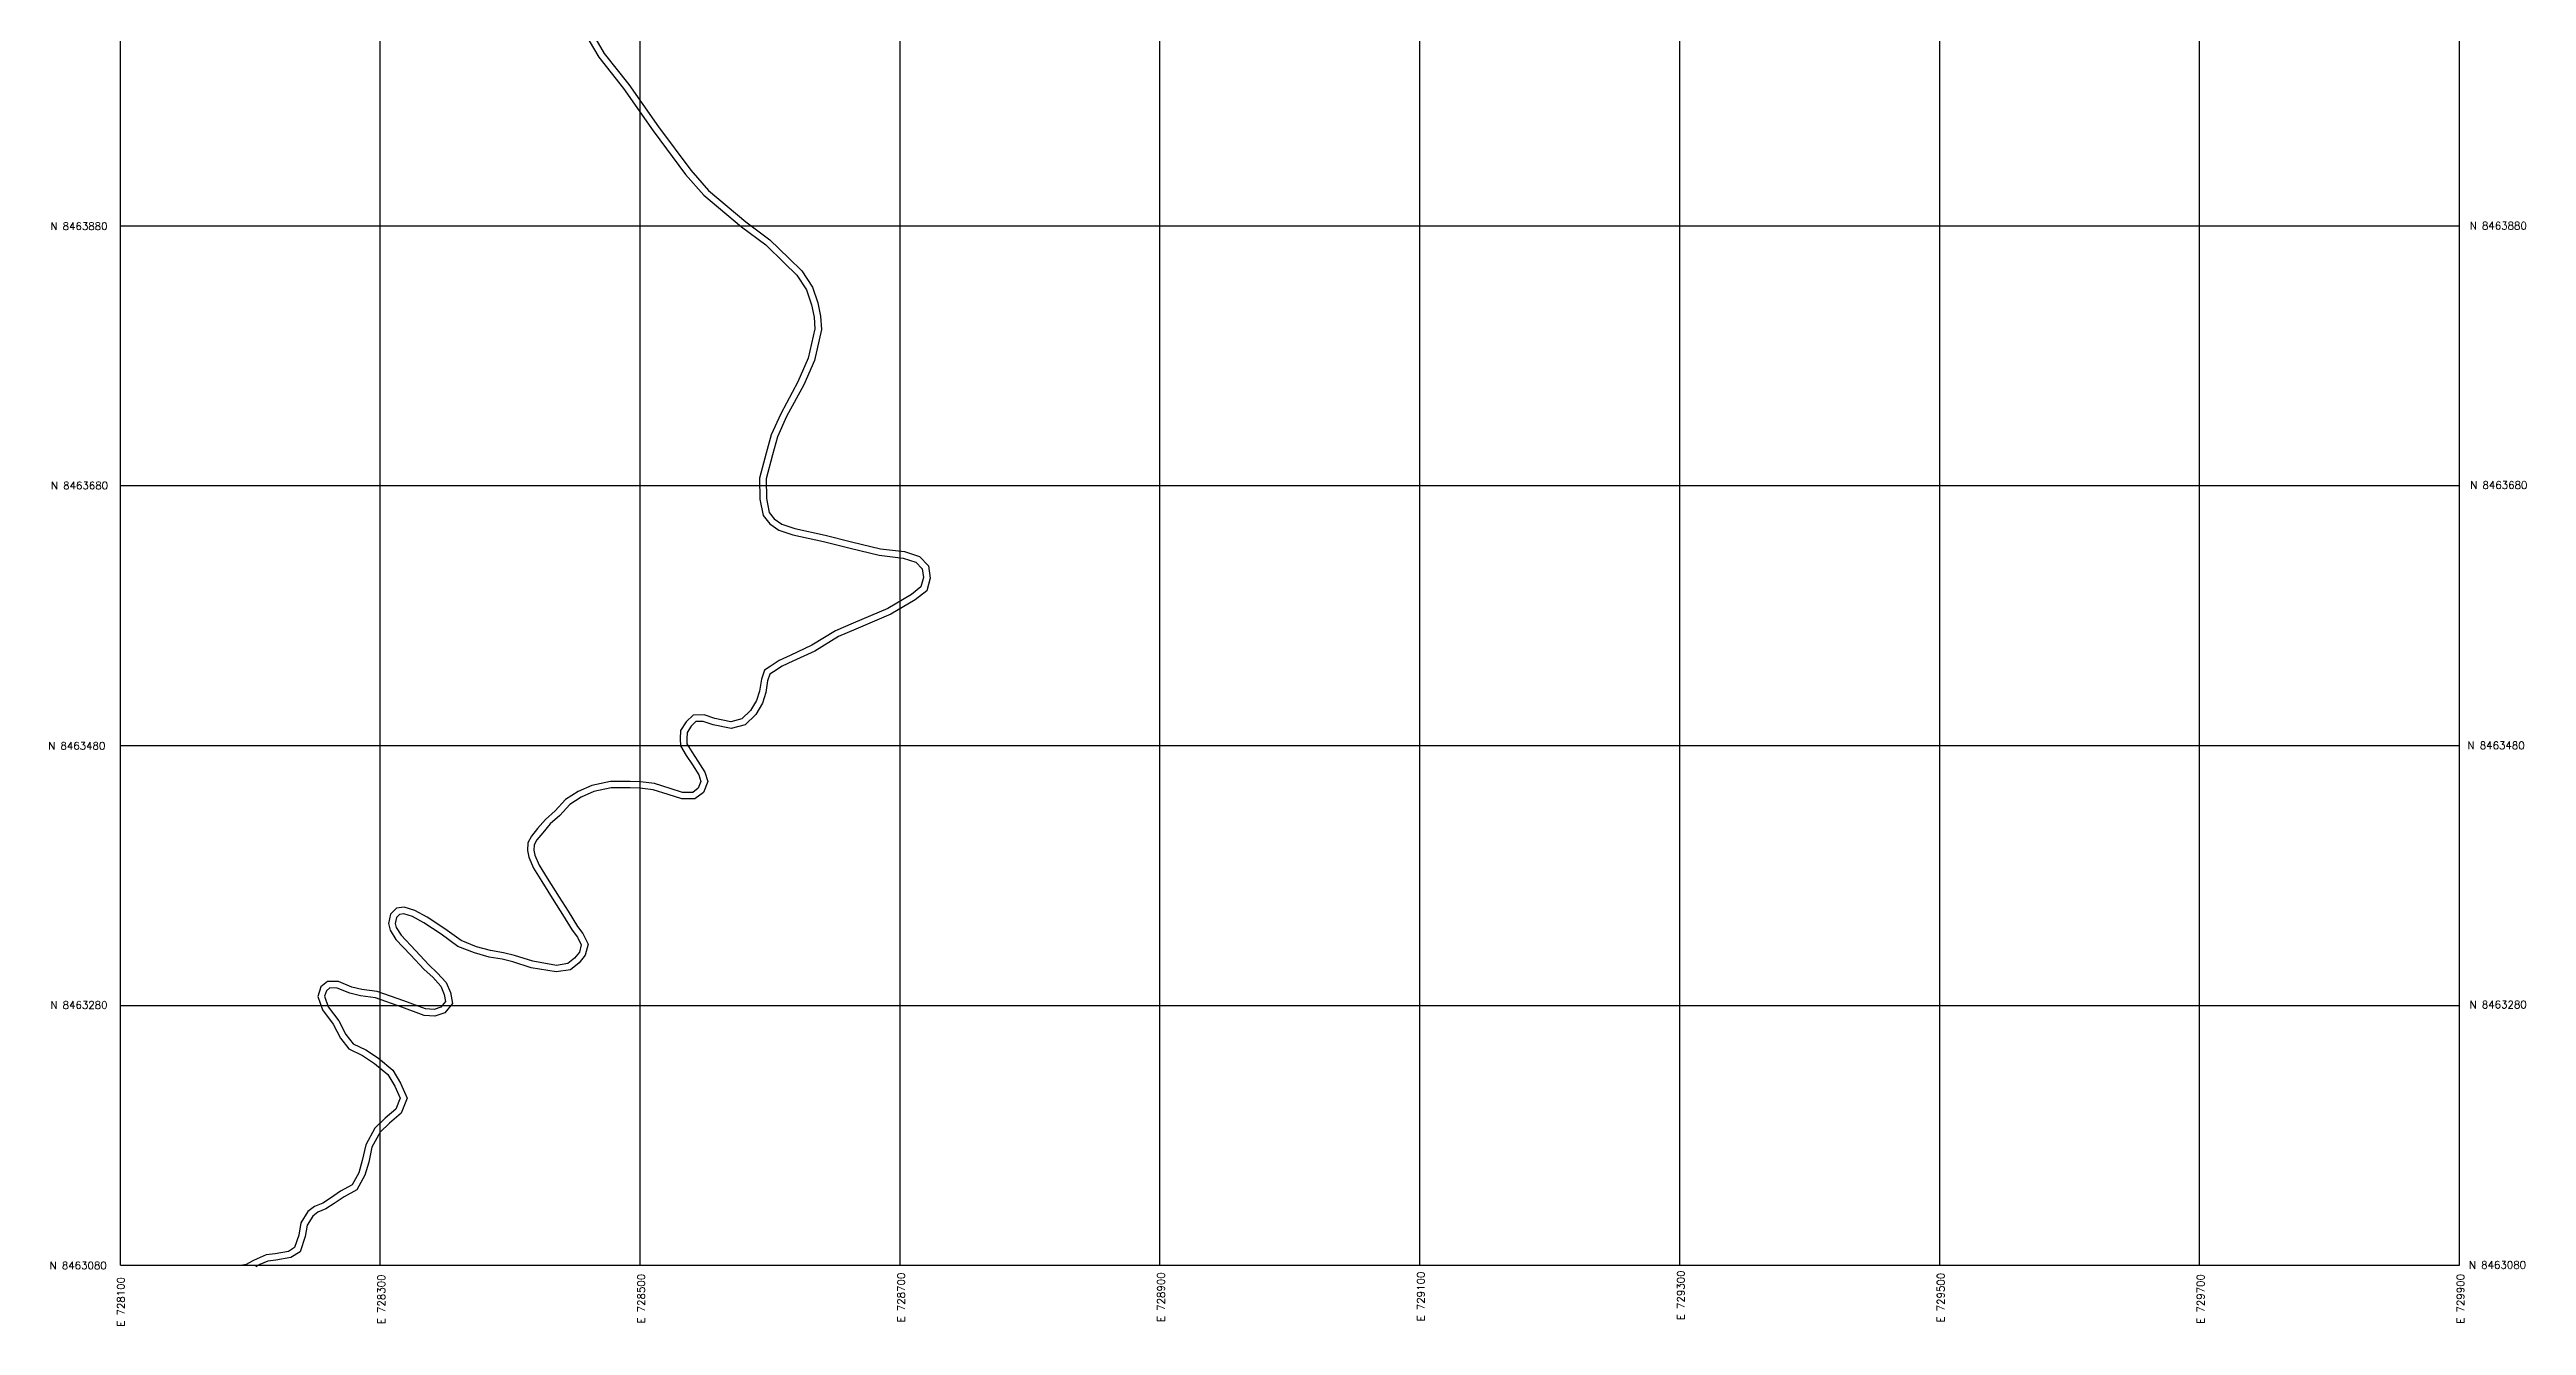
# Model space of a CAD drawing. Header units: metres. Extents: x 728046 to 731067, y 8463034 to 8465128.
# Drawn here: x 728046 to 729952, y 8463034 to 8464016 of the extents above; entities that cross this region are included whole.
import ezdxf

# ---------------------------------------------------------------- set-up
doc = ezdxf.new("R2010")
doc.units = ezdxf.units.M
for name, color, linetype in [('C-HYDR-CTCH-HDPT', 2, 'Continuous'), ('C-PROP-LOTS', 6, 'Continuous'), ('C-RAIL-CANT-VIEW-CNTR', 7, 'Continuous')]:
    doc.layers.add(name, color=color, linetype=linetype)
doc.styles.get("Standard").update_dxf_attribs({"font": 'simplex.shx'})

msp = doc.modelspace()

# ---------------------------------------------------------------- linework, layer by layer
at = {"layer": 'C-HYDR-CTCH-HDPT'}
for p, q in [((728100, 8463080), (728100, 8465080)), ((728300, 8463080), (728300, 8465080)), ((728500, 8463080), (728500, 8465080)), ((728700, 8463080), (728700, 8465080)), ((728900, 8463080), (728900, 8465080)), ((729100, 8463080), (729100, 8465080)), ((729300, 8463080), (729300, 8465080)), ((729500, 8463080), (729500, 8465080)), ((729700, 8463080), (729700, 8465080)), ((729900, 8463080), (729900, 8465080)), ((728100, 8463880), (729900, 8463880)), ((728100, 8463680), (729900, 8463680)), ((728100, 8463480), (729900, 8463480)), ((728100, 8463280), (729900, 8463280)), ((728100, 8463080), (729900, 8463080))]:
    msp.add_line(p, q, dxfattribs=at)
at = {"layer": 'C-PROP-LOTS', "flags": 128}
for points in [[(728454.1, 8464033.7), (728468.3, 8464009.8), (728487.2, 8463985.8), (728510, 8463953.2), (728535, 8463919.6), (728548.9, 8463903.5), (728578.1, 8463879.2), (728596.6, 8463865.4), (728610.8, 8463851.6), (728620.5, 8463842.1), (728628, 8463830.6), (728631.8, 8463819.3), (728633.8, 8463809.7), (728634.5, 8463800.6), (728629.4, 8463778), (728621.4, 8463759.9), (728608.2, 8463735.4), (728600.9, 8463719.2), (728597, 8463704.9), (728591.9, 8463685.8), (728592.2, 8463669.6), (728594.6, 8463657.1), (728599.8, 8463650.7), (728606.6, 8463645.8), (728617.6, 8463642.2), (728641.1, 8463637.1), (728661.5, 8463632), (728684, 8463626.6), (728702.3, 8463624.3), (728712.2, 8463621), (728717.1, 8463616), (728718.1, 8463609.2), (728716.1, 8463602), (728708.7, 8463596.1), (728690.6, 8463585.5), (728664, 8463574.1), (728650.2, 8463568.3), (728632.1, 8463557.1), (728615.5, 8463549.4), (728606.9, 8463545.4), (728600, 8463540.9), (728595.6, 8463538.1), (728593.3, 8463531.1), (728591.9, 8463521.9), (728589.6, 8463514.7), (728585, 8463507), (728578.2, 8463500.4), (728569.8, 8463498.3), (728557.4, 8463500.7), (728549.3, 8463503.7), (728540.8, 8463503.3), (728535.3, 8463498.1), (728531.1, 8463491.5), (728530.9, 8463485.1), (728531.1, 8463479.8), (728535.5, 8463472.3), (728540.3, 8463465.2), (728545.1, 8463457.5), (728546.8, 8463452.4), (728544.6, 8463447.1), (728540.5, 8463443.9), (728532.7, 8463443.9), (728523.1, 8463447), (728511.1, 8463450.8), (728500.2, 8463452.1), (728492.3, 8463452.4), (728477.2, 8463452.4), (728462.8, 8463449.2), (728452.4, 8463444.6), (728442.5, 8463438.5), (728434.6, 8463429.6), (728427.2, 8463423.1), (728421.1, 8463416), (728416.3, 8463410.1), (728413.6, 8463405), (728413.2, 8463399.1), (728414.2, 8463394), (728417.8, 8463385.6), (728424.3, 8463375.2), (728433.5, 8463360.5), (728440.2, 8463349.9), (728447.7, 8463337.9), (728451.7, 8463332.6), (728454.7, 8463326.6), (728453.2, 8463321), (728449.5, 8463316.3), (728444.3, 8463312.1), (728435.5, 8463310.8), (728417.4, 8463313.9), (728403.4, 8463318.4), (728394.8, 8463320.5), (728384.8, 8463322.1), (728374, 8463325), (728362.3, 8463329.8), (728349.7, 8463339), (728336, 8463347.9), (728326.7, 8463353.1), (728318.4, 8463355.5), (728312.6, 8463354.7), (728308, 8463350.1), (728306.4, 8463343), (728307.5, 8463337.9), (728312, 8463330.8), (728323.3, 8463318.9), (728333.8, 8463307.7), (728340.4, 8463301.6), (728346.5, 8463294.7), (728349.1, 8463288.4), (728350.1, 8463282.9), (728346.7, 8463278.6), (728341.4, 8463276.8), (728334.9, 8463277.2), (728318.2, 8463283.4), (728297.5, 8463290.6), (728285.8, 8463292.2), (728278.1, 8463294.1), (728267.8, 8463298.3), (728259.4, 8463298.4), (728254.3, 8463294.3), (728251.9, 8463286.9), (728255.5, 8463276.6), (728263.7, 8463265.4), (728269.4, 8463254.8), (728275.9, 8463246.5), (728286.4, 8463241.4), (728295.6, 8463235.3), (728305.9, 8463226.7), (728311.1, 8463217.8), (728315.3, 8463208.5), (728311.9, 8463200), (728303.8, 8463193.1), (728295.8, 8463185.4), (728288.8, 8463172.6), (728286.2, 8463160.5), (728283.4, 8463151.1), (728278.3, 8463141.8), (728269.5, 8463137), (728261.7, 8463131.6), (728255.8, 8463127.8), (728249.5, 8463125.2), (728244.3, 8463121.3), (728238.9, 8463112.7), (728237.3, 8463103.2), (728234.1, 8463093.6), (728229.4, 8463090.5), (728219, 8463088.7), (728212.2, 8463088.1), (728205.3, 8463085), (728201.9, 8463083.3), (728196.9, 8463080.6), (728194.1, 8463080)], [(728458.6, 8464036), (728472.4, 8464012.6), (728491.2, 8463988.8), (728514, 8463956.1), (728538.9, 8463922.8), (728552.5, 8463907.1), (728581.2, 8463883.1), (728599.9, 8463869.3), (728614.3, 8463855.2), (728624.4, 8463845.3), (728632.5, 8463832.8), (728636.6, 8463820.6), (728638.7, 8463810.4), (728639.5, 8463800.2), (728634.1, 8463776.4), (728625.9, 8463757.7), (728612.7, 8463733.2), (728605.6, 8463717.5), (728601.8, 8463703.6), (728596.9, 8463685.2), (728597.2, 8463670.1), (728599.3, 8463659.3), (728603.2, 8463654.4), (728608.9, 8463650.3), (728618.9, 8463647.1), (728642.3, 8463642), (728662.7, 8463636.8), (728684.9, 8463631.5), (728703.4, 8463629.2), (728714.9, 8463625.4), (728721.9, 8463618.3), (728723.2, 8463608.9), (728720.5, 8463599.1), (728711.5, 8463592), (728692.9, 8463581), (728665.9, 8463569.5), (728652.5, 8463563.9), (728634.5, 8463552.7), (728617.6, 8463544.9), (728609.3, 8463541), (728602.7, 8463536.7), (728599.8, 8463534.8), (728598.1, 8463529.9), (728596.8, 8463520.8), (728594.2, 8463512.6), (728589, 8463503.8), (728580.7, 8463495.8), (728569.9, 8463493.2), (728556.1, 8463495.8), (728548.5, 8463498.6), (728542.9, 8463498.4), (728539.2, 8463494.9), (728536.1, 8463490), (728536, 8463485.1), (728536, 8463481.2), (728539.7, 8463475), (728544.5, 8463467.9), (728549.7, 8463459.6), (728552.1, 8463452.2), (728548.8, 8463443.9), (728542.1, 8463438.9), (728532, 8463438.9), (728521.6, 8463442.2), (728510, 8463445.9), (728499.8, 8463447.1), (728492.2, 8463447.4), (728477.7, 8463447.4), (728464.4, 8463444.5), (728454.7, 8463440.2), (728445.8, 8463434.6), (728438.1, 8463426), (728430.8, 8463419.6), (728425, 8463412.8), (728420.5, 8463407.4), (728418.5, 8463403.6), (728418.2, 8463399.4), (728419, 8463395.5), (728422.2, 8463387.9), (728428.5, 8463377.8), (728437.7, 8463363.2), (728444.5, 8463352.5), (728451.8, 8463340.8), (728456, 8463335.3), (728460, 8463327.2), (728457.8, 8463318.7), (728453.1, 8463312.8), (728446.4, 8463307.3), (728435.4, 8463305.7), (728416.2, 8463309), (728402.1, 8463313.6), (728393.8, 8463315.6), (728383.7, 8463317.2), (728372.4, 8463320.3), (728359.8, 8463325.4), (728346.8, 8463334.9), (728333.4, 8463343.6), (728324.8, 8463348.5), (728318.1, 8463350.4), (728314.9, 8463350), (728312.6, 8463347.6), (728311.5, 8463343), (728312.2, 8463339.8), (728316, 8463333.9), (728327, 8463322.3), (728337.3, 8463311.3), (728343.9, 8463305.1), (728350.7, 8463297.5), (728354, 8463289.8), (728355.5, 8463281.5), (728349.7, 8463274.3), (728342.1, 8463271.7), (728333.8, 8463272.3), (728316.5, 8463278.7), (728296.3, 8463285.7), (728284.8, 8463287.3), (728276.5, 8463289.3), (728266.8, 8463293.3), (728261.2, 8463293.4), (728258.6, 8463291.3), (728257.1, 8463287), (728260, 8463278.9), (728268, 8463268.1), (728273.6, 8463257.5), (728279.1, 8463250.5), (728288.9, 8463245.7), (728298.6, 8463239.3), (728309.8, 8463230), (728315.6, 8463220.1), (728320.7, 8463208.6), (728316.1, 8463197), (728307.1, 8463189.4), (728299.8, 8463182.3), (728293.5, 8463170.8), (728291.1, 8463159.2), (728288.1, 8463149.2), (728282, 8463138.1), (728272.2, 8463132.7), (728264.5, 8463127.5), (728258.2, 8463123.4), (728252, 8463120.8), (728248.1, 8463117.8), (728243.7, 8463110.9), (728242.2, 8463102), (728238.3, 8463090.4), (728231.3, 8463085.8), (728219.7, 8463083.8), (728213.5, 8463083.2), (728207.4, 8463080.5), (728204.2, 8463078.8)]]:
    msp.add_lwpolyline(points, dxfattribs=at)

# ---------------------------------------------------------------- texts
at = {"layer": 'C-RAIL-CANT-VIEW-CNTR'}
for s, p in [('N 8463880', (728046.2, 8463876.8)), ('N 8463880', (729907.9, 8463877.2)), ('N 8463680', (728046.6, 8463677.2)), ('N 8463680', (729908.3, 8463677.6)), ('N 8463480', (728044.5, 8463476.9)), ('N 8463480', (729906.2, 8463477.2)), ('N 8463280', (728046.2, 8463277.4)), ('N 8463280', (729907.8, 8463277.7)), ('N 8463080', (728045.6, 8463076.9)), ('N 8463080', (729907.3, 8463077.3))]:
    msp.add_text(s, height=5.76, dxfattribs=at).set_placement(p)
msp.add_text('E 728100', height=5.76, rotation=90, dxfattribs=at).set_placement((728103.3, 8463032.6))
at = {"layer": 'C-RAIL-CANT-VIEW-CNTR', "char_height": 5.76, "attachment_point": 5, "rotation": 90}
for s, insert in [('\\A1;E 728500', (728500.8, 8463054.2)), ('\\A1;E 728700', (728700.8, 8463055.1)), ('\\A1;E 728900', (728900.8, 8463055.4)), ('\\A1;E 729100', (729100.8, 8463055.9)), ('\\A1;E 729300', (729300.8, 8463056.8)), ('\\A1;E 729500', (729500.8, 8463055)), ('\\A1;E 728300', (728300.8, 8463053.7)), ('\\A1;E 729700', (729700.8, 8463054)), ('\\A1;E 729900', (729900.8, 8463054.1))]:
    msp.add_mtext(s, dxfattribs=dict(at, insert=insert))

doc.saveas('drawing.dxf')
